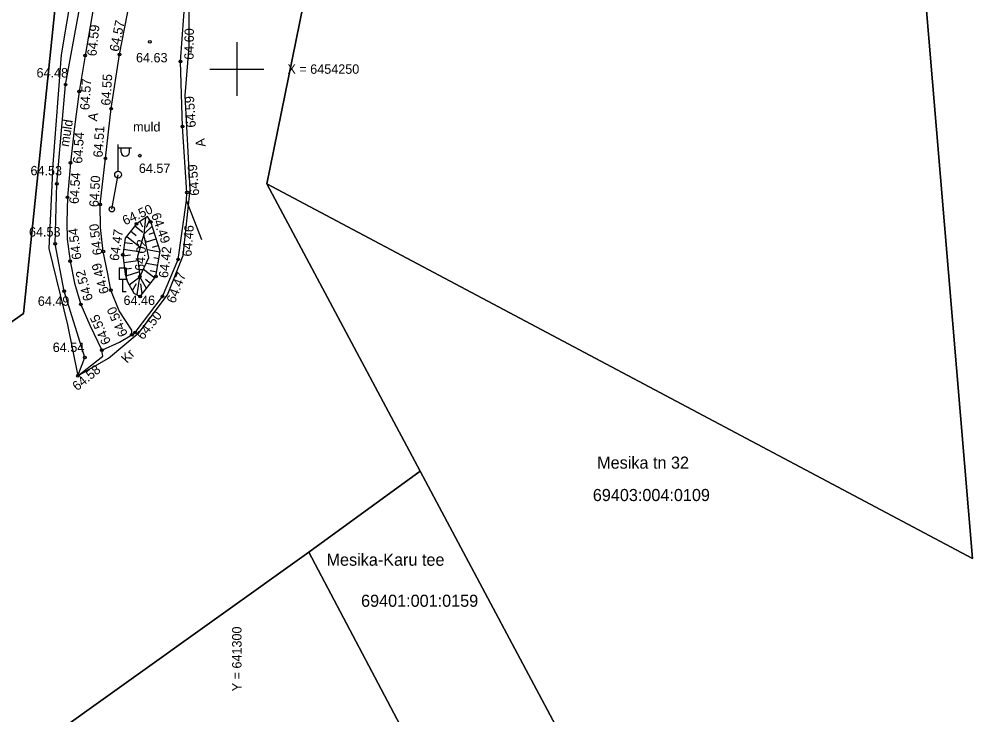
# Model space of a CAD drawing. Extents: x 641037 to 641849, y 6453870 to 6455484.
# Drawn here: x 641283.8 to 641355, y 6454202 to 6454253.7 of the extents above; entities that cross this region are included whole.
import ezdxf

# ---------------------------------------------------------------- set-up
doc = ezdxf.new("R2010")
doc.units = 0
for name, color, linetype in [('HALJASTUS', 7, 'Continuous'), ('KORGUS-EH2000', 7, 'Continuous'), ('LIIKLUS', 7, 'Continuous'), ('MOOTPIIR', 7, 'Continuous'), ('PIIR', 7, 'Continuous'), ('POST', 7, 'Continuous'), ('RELJEEF', 7, 'Continuous'), ('TEE', 7, 'Continuous'), ('VORK', 7, 'Continuous')]:
    doc.layers.add(name, color=color, linetype=linetype)

msp = doc.modelspace()

# ---------------------------------------------------------------- linework, layer by layer
at = {"layer": 'HALJASTUS'}
msp.add_lwpolyline([(641288.197, 6454227.201), (641288.707, 6454228.559), (641287.165, 6454233.502), (641286.495, 6454237.021), (641286.621, 6454241.479), (641287.279, 6454248.841), (641288.429, 6454255.176), (641290.118, 6454264.207), (641288.616, 6454269.593), (641288.328, 6454272.712)], dxfattribs=at)
at = {"layer": 'KORGUS-EH2000'}
for centre in [(641293.535, 6454252.024), (641288.722, 6454251.014), (641291.274, 6454251.079), (641295.81, 6454250.568), (641287.279, 6454248.841), (641288.281, 6454248.337), (641290.665, 6454247.061), (641295.964, 6454245.738), (641292.791, 6454243.566), (641287.646, 6454243.029), (641290.232, 6454243.368), (641286.621, 6454241.479), (641296.297, 6454240.836), (641287.42, 6454240.471), (641289.843, 6454239.939), (641293.616, 6454238.637), (641292.551, 6454238.502), (641286.495, 6454237.021), (641290.081, 6454236.44), (641291.52, 6454236.202), (641295.648, 6454235.861), (641287.61, 6454235.718), (641292.801, 6454234.572), (641293.987, 6454234.579), (641287.165, 6454233.502), (641290.649, 6454233.566), (641292.816, 6454233.097), (641294.485, 6454233.111), (641288.418, 6454232.516), (641292.192, 6454230.247), (641292.435, 6454230.423), (641289.969, 6454229.109), (641288.707, 6454228.559), (641288.197, 6454227.201)]:
    msp.add_circle(centre, 0.1, dxfattribs=at)
at = {"layer": 'LIIKLUS'}
for p, q in [((641291.266, 6454235.205), (641291.266, 6454234.355)), ((641291.766, 6454235.205), (641291.266, 6454235.205)), ((641291.766, 6454235.205), (641291.766, 6454234.355)), ((641291.766, 6454234.355), (641291.266, 6454234.355)), ((641291.516, 6454234.355), (641291.516, 6454233.455)), ((641291.766, 6454233.455), (641291.516, 6454233.455))]:
    msp.add_line(p, q, dxfattribs=at)
at = {"layer": 'MOOTPIIR'}
msp.add_lwpolyline([(641288.968, 6454263.137), (641286.937, 6454251.07), (641286.34, 6454242.946), (641286.041, 6454236.674), (641287.415, 6454230.999), (641288.197, 6454227.201), (641290.462, 6454228.505), (641292.732, 6454230.416), (641294.852, 6454233.224), (641296.017, 6454236.151), (641296.525, 6454241.049), (641296.167, 6454248.039), (641296.465, 6454251.683), (641296.465, 6454256.103)], dxfattribs=at)
at = {"layer": 'PIIR'}
for points in [[(641319.71, 6454490.47), (641325.96, 6454444.21), (641316.1, 6454396.37), (641314.19, 6454351.92), (641312.1, 6454336.62), (641310.07, 6454280.03), (641302.23, 6454241.46), (641313.62, 6454220.11), (641305.35, 6454214.11), (641115.48, 6454078.37)], [(641194.03, 6454168.42), (641241.78, 6454202.02), (641250.08, 6454207.84), (641284.14, 6454231.83), (641288.58, 6454274.78), (641291.64, 6454304.64), (641299.35, 6454314.67), (641301.46, 6454379.62), (641303.15, 6454425.64), (641303.28, 6454427.81), (641303.7, 6454438.92), (641303.96, 6454445.92), (641306.49, 6454455.66)]]:
    msp.add_lwpolyline(points, dxfattribs=at)
for points in [[(641348.14, 6454291.29), (641367.8, 6454297.97), (641430.99, 6454297.97), (641431.57, 6454271.54), (641393.05, 6454166.1), (641337.74, 6454174.84), (641313.62, 6454220.11), (641302.23, 6454241.46), (641354.66, 6454213.64)], [(641348.14, 6454291.29), (641354.66, 6454213.64), (641302.23, 6454241.46), (641310.07, 6454280.03)], [(641250.08, 6454207.84), (641231.04, 6454247.04), (641288.58, 6454274.78), (641284.14, 6454231.83)], [(641328.28, 6454170.64), (641305.35, 6454214.11), (641313.62, 6454220.11), (641337.74, 6454174.84), (641393.05, 6454166.1), (641388.82, 6454159.04), (641344.29, 6454160.9)], [(641233.48, 6453988.79), (641115.48, 6454078.37), (641305.35, 6454214.11), (641328.28, 6454170.64), (641361.61, 6454112.32), (641410.31, 6454014.9), (641436.15, 6453963.14), (641348.28, 6453869.65)]]:
    msp.add_lwpolyline(points, close=True, dxfattribs=at)
at = {"layer": 'POST'}
for p, q in [((641291.175, 6454242.403), (641291.175, 6454244.403)), ((641291.175, 6454244.153), (641292.175, 6454244.153)), ((641291.402, 6454243.832), (641291.402, 6454244.153)), ((641292.014, 6454243.832), (641292.014, 6454244.153)), ((641290.712, 6454239.588), (641291.175, 6454242.153)), ((641291.175, 6454242.153), (641291.175, 6454242.153))]:
    msp.add_line(p, q, dxfattribs=at)
for centre, radius in [((641291.175, 6454242.153), 0.25), ((641290.712, 6454239.588), 0.2)]:
    msp.add_circle(centre, radius, dxfattribs=at)
msp.add_arc((641291.708, 6454243.832), 0.306, 180, 0, dxfattribs=at)
at = {"layer": 'RELJEEF'}
for p, q in [((641293.202, 6454238.951), (641293.085, 6454237.721)), ((641293.521, 6454238.79), (641293.276, 6454238.235)), ((641292.421, 6454238.339), (641293.008, 6454237.872)), ((641292.791, 6454238.667), (641293, 6454238.273)), ((641293.712, 6454238.332), (641293.085, 6454237.721)), ((641292.808, 6454236.753), (641291.799, 6454237.556)), ((641292.533, 6454237.61), (641292.11, 6454237.947)), ((641293.216, 6454237.128), (641294.012, 6454237.378)), ((641293.485, 6454237.736), (641293.862, 6454237.855)), ((641292.715, 6454236.428), (641291.579, 6454236.598)), ((641292.254, 6454237.003), (641291.653, 6454237.092)), ((641293.337, 6454236.581), (641294.292, 6454236.423)), ((641293.743, 6454236.769), (641294.162, 6454236.901)), ((641292.097, 6454236.173), (641291.532, 6454236.103)), ((641293.832, 6454235.992), (641294.21, 6454235.929)), ((641292.656, 6454235.739), (641291.594, 6454235.607)), ((641292.186, 6454235.177), (641291.655, 6454235.111)), ((641293.067, 6454235.139), (641293.906, 6454234.476)), ((641293.273, 6454235.578), (641294.129, 6454235.436)), ((641292.756, 6454234.934), (641291.744, 6454234.62)), ((641292.001, 6454233.97), (641292.801, 6454234.572)), ((641292.602, 6454233.212), (641292.801, 6454234.572)), ((641293.286, 6454233.691), (641292.801, 6454234.572)), ((641293.55, 6454235.025), (641294.047, 6454234.943)), ((641292.247, 6454233.535), (641292.552, 6454234.072)), ((641292.976, 6454233.299), (641292.869, 6454234.039)), ((641293.222, 6454234.379), (641293.596, 6454234.084))]:
    msp.add_line(p, q, dxfattribs=at)
for points in [[(641291.878, 6454234.188), (641292.355, 6454233.344), (641292.816, 6454233.097), (641293.987, 6454234.579), (641294.299, 6454236.465), (641293.616, 6454238.637), (641293.355, 6454239.057), (641292.551, 6454238.502), (641291.705, 6454237.438), (641291.52, 6454236.202), (641291.698, 6454234.768), (641291.878, 6454234.188)], [(641293.085, 6454237.721), (641292.614, 6454236.074), (641292.801, 6454234.572), (641293.467, 6454235.99), (641293.085, 6454237.721)]]:
    msp.add_lwpolyline(points, dxfattribs=at)
at = {"layer": 'TEE'}
for points in [[(641297.401, 6454237.306), (641296.259, 6454240.229), (641296.297, 6454240.836), (641295.964, 6454245.738), (641295.81, 6454250.568), (641296.175, 6454255.634), (641296.934, 6454261.348), (641298.252, 6454268.38), (641299.702, 6454274.937), (641300.767, 6454280.812), (641301.747, 6454287.157), (641302.388, 6454293.865), (641302.425, 6454294.134)], [(641289.467, 6454255.336), (641288.722, 6454251.014), (641288.281, 6454248.337), (641287.941, 6454245.719), (641287.646, 6454243.029), (641287.42, 6454240.471), (641287.365, 6454238.626), (641287.383, 6454237.362), (641287.61, 6454235.718), (641287.947, 6454234.079), (641288.418, 6454232.516), (641289.068, 6454230.963), (641289.969, 6454229.109), (641291.287, 6454229.709), (641292.192, 6454230.247)], [(641292.192, 6454230.247), (641292.188, 6454230.597), (641291.246, 6454232.036), (641290.649, 6454233.566), (641290.425, 6454234.786), (641290.081, 6454236.44), (641289.881, 6454238.222), (641289.843, 6454239.939), (641290.232, 6454243.368), (641290.665, 6454247.061), (641291.274, 6454251.079), (641292.076, 6454255.181)], [(641292.192, 6454230.247), (641292.435, 6454230.423), (641294.485, 6454233.111), (641295.648, 6454235.861), (641296.259, 6454240.229)], [(641288.197, 6454227.201), (641290.035, 6454228.655), (641289.969, 6454229.109)]]:
    msp.add_lwpolyline(points, dxfattribs=at)
at = {"layer": 'VORK'}
for p, q in [((641300, 6454252), (641300, 6454248)), ((641298, 6454250), (641302, 6454250))]:
    msp.add_line(p, q, dxfattribs=at)

# ---------------------------------------------------------------- texts
at = {"layer": 'HALJASTUS'}
msp.add_text('muld', height=0.7, rotation=80.9868, dxfattribs=at).set_placement((641287.511, 6454244.194))
msp.add_text('muld', height=0.7, dxfattribs=at).set_placement((641292.294, 6454245.362))
at = {"layer": 'KORGUS-EH2000'}
for s, rotation, p in [('64.57', 78.47222, (641291.208, 6454251.252)), ('64.59', 84.19284, (641289.564, 6454250.932)), ('64.60', 89.34894, (641296.791, 6454250.688)), ('64.55', 86.48345, (641290.605, 6454247.274)), ('64.57', 86.48345, (641289.044, 6454246.933)), ('64.59', 93.60128, (641296.96, 6454245.675)), ('64.54', 86.48345, (641288.509, 6454242.959)), ('64.51', 86.48345, (641290.023, 6454243.419)), ('64.54', 86.65141, (641288.243, 6454239.963)), ('64.59', 94.67244, (641297.218, 6454240.615)), ('64.50', 86.65141, (641289.723, 6454239.73)), ('64.50', 24.30455, (641291.691, 6454238.381)), ('64.49', 289.80597, (641293.627, 6454239.172)), ('64.54', 97.31215, (641288.461, 6454235.885)), ('64.50', 97.31215, (641290.009, 6454236.216)), ('64.47', 81.70286, (641291.221, 6454235.715)), ('64.46', 85.45196, (641296.628, 6454236.047)), ('64.02', 85.86914, (641293.124, 6454234.977)), ('64.42', 83.58336, (641294.884, 6454234.447)), ('64.49', 106.14434, (641290.516, 6454233.404)), ('64.52', 106.14434, (641289.321, 6454232.881)), ('64.47', 68.86576, (641295.398, 6454232.541)), ('64.50', 114.44395, (641291.917, 6454230.292)), ('64.55', 114.44395, (641290.662, 6454229.705)), ('64.50', 51.91839, (641293.036, 6454229.831)), ('64.58', 39.55747, (641288.14, 6454226.054))]:
    msp.add_text(s, height=0.7, rotation=rotation, dxfattribs=at).set_placement(p)
for s, p in [('64.63', (641292.509, 6454250.498)), ('64.48', (641285.118, 6454249.376)), ('64.57', (641292.721, 6454242.279)), ('64.53', (641284.669, 6454242.104)), ('64.53', (641284.558, 6454237.556)), ('64.49', (641285.213, 6454232.41)), ('64.46', (641291.581, 6454232.468)), ('64.54', (641286.322, 6454228.975))]:
    msp.add_text(s, height=0.7, dxfattribs=at).set_placement(p)
at = {"layer": 'PIIR'}
for s, p in [('Mesika tn 32', (641326.772, 6454220.305)), ('69403:004:0109', (641326.451, 6454217.897)), ('Mesika-Karu tee', (641306.664, 6454213.09)), ('69401:001:0159', (641309.232, 6454210.04))]:
    msp.add_text(s, height=0.9, dxfattribs=at).set_placement(p)
at = {"layer": 'TEE'}
for s, rotation, p in [('A', 81.8699, (641289.616, 6454246.092)), ('A', 98.04522, (641297.682, 6454244.261)), ('Kr', 47.5529, (641291.844, 6454228.1))]:
    msp.add_text(s, height=0.7, rotation=rotation, dxfattribs=at).set_placement(p)
at = {"layer": 'VORK'}
msp.add_text(' X = 6454250', height=0.7, dxfattribs=at).set_placement((641303.5, 6454249.65))
msp.add_text(' Y = 641300', height=0.7, rotation=90, dxfattribs=at).set_placement((641300.35, 6454203.5))

doc.saveas('drawing.dxf')
